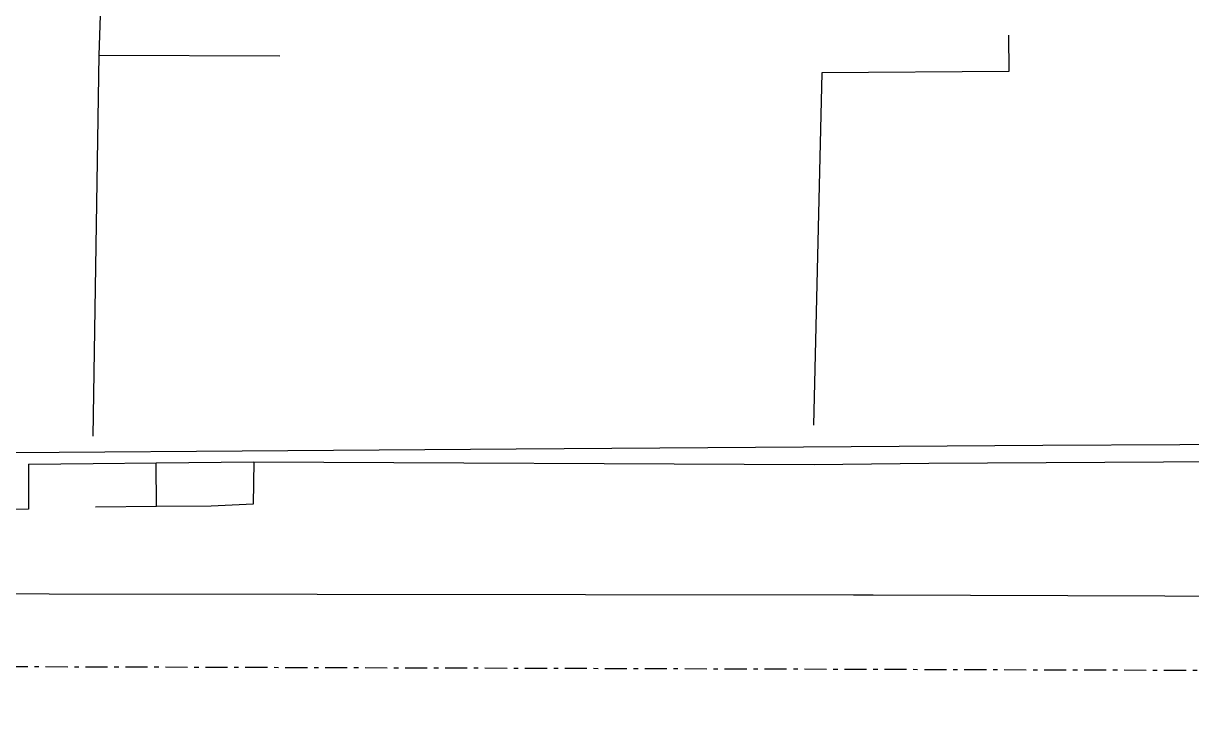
# Model space of a CAD drawing. Header units: metres. Extents: x -529 to 260, y -315 to 217.
# Drawn here: x -62.49 to -33.4, y 93.06 to 110.49 of the extents above; entities that cross this region are included whole.
import ezdxf

# ---------------------------------------------------------------- set-up
doc = ezdxf.new("R2010")
doc.units = ezdxf.units.M
doc.linetypes.add('DISUSED', pattern=[0.9943, 0.55, -0.1666, 0.1111, -0.1666])
for name, color, linetype, true_color in [('KL0004_DAT_Kabelbed', 7, 'Continuous', 0x00ff00), ('KL0004_DAT_Mantelbuis', 7, 'Continuous', 0x00ff00), ('KL0004_DAT_Telecommunicatiekabel', 7, 'Continuous', 0x00ff00), ('KL0004_ELS_Elektriciteitskabel', 7, 'Continuous', 0x960000), ('KL0004_ELS_Kabelbed', 7, 'Continuous', 0x960000), ('KL0004_ELS_Mantelbuis', 7, 'Continuous', 0x960000), ('KL0004_EMS_Elektriciteitskabel', 7, 'Continuous', 0xc80000), ('KL0004_EMS_Kabelbed', 7, 'Continuous', 0xc80000), ('KL0004_EMS_Mantelbuis', 7, 'Continuous', 0xc80000), ('KL0004_GLD_Kabelbed', 7, 'Continuous', 0xffaf3c), ('KL0004_GLD_Mantelbuis', 7, 'Continuous', 0xffaf3c), ('KL0004_GLD_OlieGasChemicalienPijpleiding', 7, 'Continuous', 0xffaf3c), ('KL1031_ELS_Elektriciteitskabel', 7, 'Continuous', 0x960000), ('KL1051_DAT_Kabelbed', 7, 'Continuous', 0x00ff00)]:
    doc.layers.add(name, color=color, linetype=linetype, true_color=true_color)

msp = doc.modelspace()

# ---------------------------------------------------------------- linework, layer by layer
at = {"layer": 'KL0004_DAT_Kabelbed', "linetype": 'CONTINUOUS'}
for points in [[(-42.802, 99.505), (-39.946, 99.538), (9.735, 99.822), (10.05, 99.824), (13.542, 99.844), (25.449, 99.908), (30.29, 99.933)], [(-62.359, 99.515), (-60.751, 99.533)], [(-60.751, 99.533), (-59.18, 99.55)], [(-59.18, 99.55), (-56.751, 99.576)], [(-56.751, 99.576), (-42.802, 99.505)]]:
    msp.add_lwpolyline(points, dxfattribs=at)
at = {"layer": 'KL0004_DAT_Mantelbuis', "linetype": 'CONTINUOUS'}
for points in [[(-42.802, 99.505), (-39.946, 99.538), (9.735, 99.822), (10.05, 99.824), (13.542, 99.844), (25.449, 99.908), (30.29, 99.933)], [(-62.359, 99.515), (-60.751, 99.533)], [(-60.751, 99.533), (-59.18, 99.55)], [(-59.18, 99.55), (-56.751, 99.576)], [(-56.751, 99.576), (-42.802, 99.505)]]:
    msp.add_lwpolyline(points, dxfattribs=at)
at = {"layer": 'KL0004_DAT_Telecommunicatiekabel', "linetype": 'CONTINUOUS'}
for points in [[(-42.802, 99.505), (-39.946, 99.538), (9.735, 99.822), (10.05, 99.824), (13.542, 99.844), (25.449, 99.908), (30.29, 99.933)], [(-42.802, 99.505), (-39.946, 99.538), (9.735, 99.822), (10.05, 99.824), (13.542, 99.844), (25.449, 99.908), (30.29, 99.933)], [(-42.802, 99.505), (-39.946, 99.538), (9.735, 99.822), (10.05, 99.824), (13.542, 99.844), (25.449, 99.908), (30.29, 99.933)], [(-42.802, 99.505), (-39.946, 99.538), (9.735, 99.822), (10.05, 99.824), (13.542, 99.844), (25.449, 99.908), (30.29, 99.933)], [(-42.802, 99.505), (-39.946, 99.538), (9.735, 99.822), (10.05, 99.824), (13.542, 99.844), (25.449, 99.908), (30.29, 99.933)], [(-42.802, 99.505), (-39.946, 99.538), (9.735, 99.822), (10.05, 99.824), (13.542, 99.844), (25.449, 99.908), (30.29, 99.933)], [(-42.802, 99.505), (-39.946, 99.538), (9.735, 99.822), (10.05, 99.824), (13.542, 99.844), (25.449, 99.908), (30.29, 99.933)], [(-42.802, 99.505), (-39.946, 99.538), (9.735, 99.822), (10.05, 99.824), (13.542, 99.844), (25.449, 99.908), (30.29, 99.933)], [(-42.802, 99.505), (-39.946, 99.538), (9.735, 99.822), (10.05, 99.824), (13.542, 99.844), (25.449, 99.908), (30.29, 99.933)], [(-42.802, 99.505), (-39.946, 99.538), (9.735, 99.822), (10.05, 99.824), (13.542, 99.844), (25.449, 99.908), (30.29, 99.933)], [(-42.802, 99.505), (-39.946, 99.538), (9.735, 99.822), (10.05, 99.824), (13.542, 99.844), (25.449, 99.908), (30.29, 99.933)], [(-42.802, 99.505), (-39.946, 99.538), (9.735, 99.822), (10.05, 99.824), (13.542, 99.844), (25.449, 99.908), (30.29, 99.933)], [(-42.802, 99.505), (-39.946, 99.538), (9.735, 99.822), (10.05, 99.824), (13.542, 99.844), (25.449, 99.908), (30.29, 99.933)], [(-42.802, 99.505), (-39.946, 99.538), (9.735, 99.822), (10.05, 99.824), (13.542, 99.844), (25.449, 99.908), (30.29, 99.933)], [(-42.802, 99.505), (-39.946, 99.538), (9.735, 99.822), (10.05, 99.824), (13.542, 99.844), (25.449, 99.908), (30.29, 99.933)], [(-42.802, 99.505), (-39.946, 99.538), (9.735, 99.822), (10.05, 99.824), (13.542, 99.844), (25.449, 99.908), (30.29, 99.933)], [(-42.802, 99.505), (-39.946, 99.538), (9.735, 99.822), (10.05, 99.824), (13.542, 99.844), (25.449, 99.908), (30.29, 99.933)], [(-42.802, 99.505), (-39.946, 99.538), (9.735, 99.822), (10.05, 99.824), (13.542, 99.844), (25.449, 99.908), (30.29, 99.933)], [(-42.802, 99.505), (-39.946, 99.538), (9.735, 99.822), (10.05, 99.824), (13.542, 99.844), (25.449, 99.908), (30.29, 99.933)], [(-42.802, 99.505), (-39.946, 99.538), (9.735, 99.822), (10.05, 99.824), (13.542, 99.844), (25.449, 99.908), (30.29, 99.933)], [(-42.802, 99.505), (-39.946, 99.538), (9.735, 99.822), (10.05, 99.824), (13.542, 99.844), (25.449, 99.908), (30.29, 99.933)], [(-42.802, 99.505), (-39.946, 99.538), (9.735, 99.822), (10.05, 99.824), (13.542, 99.844), (25.449, 99.908), (30.29, 99.933)], [(-42.802, 99.505), (-39.946, 99.538), (9.735, 99.822), (10.05, 99.824), (13.542, 99.844), (25.449, 99.908), (30.29, 99.933)], [(-42.802, 99.505), (-39.946, 99.538), (9.735, 99.822), (10.05, 99.824), (13.542, 99.844), (25.449, 99.908), (30.29, 99.933)], [(-42.802, 99.505), (-39.946, 99.538), (9.735, 99.822), (10.05, 99.824), (13.542, 99.844), (25.449, 99.908), (30.29, 99.933)], [(-42.802, 99.505), (-39.946, 99.538), (9.735, 99.822), (10.05, 99.824), (13.542, 99.844), (25.449, 99.908), (30.29, 99.933)], [(-42.802, 99.505), (-39.946, 99.538), (9.735, 99.822), (10.05, 99.824), (13.542, 99.844), (25.449, 99.908), (30.29, 99.933)], [(-42.802, 99.505), (-39.946, 99.538), (9.735, 99.822), (10.05, 99.824), (13.542, 99.844), (25.449, 99.908), (30.29, 99.933)], [(-62.359, 99.515), (-60.751, 99.533)], [(-62.359, 99.515), (-60.751, 99.533)], [(-62.359, 99.515), (-60.751, 99.533)], [(-62.359, 99.515), (-60.751, 99.533)], [(-62.359, 99.515), (-60.751, 99.533)], [(-62.359, 99.515), (-60.751, 99.533)], [(-62.359, 99.515), (-60.751, 99.533)], [(-62.359, 99.515), (-60.751, 99.533)], [(-62.359, 99.515), (-60.751, 99.533)], [(-62.359, 99.515), (-60.751, 99.533)], [(-62.359, 99.515), (-60.751, 99.533)], [(-62.359, 99.515), (-60.751, 99.533)], [(-62.359, 99.515), (-60.751, 99.533)], [(-62.359, 99.515), (-60.751, 99.533)], [(-62.359, 99.515), (-60.751, 99.533)], [(-62.359, 99.515), (-60.751, 99.533)], [(-62.359, 99.515), (-60.751, 99.533)], [(-62.359, 99.515), (-60.751, 99.533)], [(-62.359, 99.515), (-60.751, 99.533)], [(-62.359, 99.515), (-60.751, 99.533)], [(-62.359, 99.515), (-60.751, 99.533)], [(-62.359, 99.515), (-60.751, 99.533)], [(-62.359, 99.515), (-60.751, 99.533)], [(-62.359, 99.515), (-60.751, 99.533)], [(-62.359, 99.515), (-60.751, 99.533)], [(-62.359, 99.515), (-60.751, 99.533)], [(-62.359, 99.515), (-60.751, 99.533)], [(-62.359, 99.515), (-60.751, 99.533)], [(-60.751, 99.533), (-59.18, 99.55)], [(-60.751, 99.533), (-59.18, 99.55)], [(-60.751, 99.533), (-59.18, 99.55)], [(-60.751, 99.533), (-59.18, 99.55)], [(-60.751, 99.533), (-59.18, 99.55)], [(-60.751, 99.533), (-59.18, 99.55)], [(-60.751, 99.533), (-59.18, 99.55)], [(-60.751, 99.533), (-59.18, 99.55)], [(-60.751, 99.533), (-59.18, 99.55)], [(-60.751, 99.533), (-59.18, 99.55)], [(-60.751, 99.533), (-59.18, 99.55)], [(-60.751, 99.533), (-59.18, 99.55)], [(-60.751, 99.533), (-59.18, 99.55)], [(-60.751, 99.533), (-59.18, 99.55)], [(-60.751, 99.533), (-59.18, 99.55)], [(-60.751, 99.533), (-59.18, 99.55)], [(-60.751, 99.533), (-59.18, 99.55)], [(-60.751, 99.533), (-59.18, 99.55)], [(-60.751, 99.533), (-59.18, 99.55)], [(-60.751, 99.533), (-59.18, 99.55)], [(-60.751, 99.533), (-59.18, 99.55)], [(-60.751, 99.533), (-59.18, 99.55)], [(-60.751, 99.533), (-59.18, 99.55)], [(-60.751, 99.533), (-59.18, 99.55)], [(-60.751, 99.533), (-59.18, 99.55)], [(-60.751, 99.533), (-59.18, 99.55)], [(-60.751, 99.533), (-59.18, 99.55)], [(-60.751, 99.533), (-59.18, 99.55)], [(-59.18, 99.55), (-56.751, 99.576)], [(-59.18, 99.55), (-56.751, 99.576)], [(-59.18, 99.55), (-56.751, 99.576)], [(-59.18, 99.55), (-56.751, 99.576)], [(-59.18, 99.55), (-56.751, 99.576)], [(-59.18, 99.55), (-56.751, 99.576)], [(-59.18, 99.55), (-56.751, 99.576)], [(-59.18, 99.55), (-56.751, 99.576)], [(-59.18, 99.55), (-56.751, 99.576)], [(-59.18, 99.55), (-56.751, 99.576)], [(-59.18, 99.55), (-56.751, 99.576)], [(-59.18, 99.55), (-56.751, 99.576)], [(-59.18, 99.55), (-56.751, 99.576)], [(-59.18, 99.55), (-56.751, 99.576)], [(-59.18, 99.55), (-56.751, 99.576)], [(-59.18, 99.55), (-56.751, 99.576)], [(-59.18, 99.55), (-56.751, 99.576)], [(-59.18, 99.55), (-56.751, 99.576)], [(-59.18, 99.55), (-56.751, 99.576)], [(-59.18, 99.55), (-56.751, 99.576)], [(-59.18, 99.55), (-56.751, 99.576)], [(-59.18, 99.55), (-56.751, 99.576)], [(-59.18, 99.55), (-56.751, 99.576)], [(-59.18, 99.55), (-56.751, 99.576)], [(-59.18, 99.55), (-56.751, 99.576)], [(-59.18, 99.55), (-56.751, 99.576)], [(-59.18, 99.55), (-56.751, 99.576)], [(-59.18, 99.55), (-56.751, 99.576)], [(-56.751, 99.576), (-42.802, 99.505)], [(-56.751, 99.576), (-42.802, 99.505)], [(-56.751, 99.576), (-42.802, 99.505)], [(-56.751, 99.576), (-42.802, 99.505)], [(-56.751, 99.576), (-42.802, 99.505)], [(-56.751, 99.576), (-42.802, 99.505)], [(-56.751, 99.576), (-42.802, 99.505)], [(-56.751, 99.576), (-42.802, 99.505)], [(-56.751, 99.576), (-42.802, 99.505)], [(-56.751, 99.576), (-42.802, 99.505)], [(-56.751, 99.576), (-42.802, 99.505)], [(-56.751, 99.576), (-42.802, 99.505)], [(-56.751, 99.576), (-42.802, 99.505)], [(-56.751, 99.576), (-42.802, 99.505)], [(-56.751, 99.576), (-42.802, 99.505)], [(-56.751, 99.576), (-42.802, 99.505)], [(-56.751, 99.576), (-42.802, 99.505)], [(-56.751, 99.576), (-42.802, 99.505)], [(-56.751, 99.576), (-42.802, 99.505)], [(-56.751, 99.576), (-42.802, 99.505)], [(-56.751, 99.576), (-42.802, 99.505)], [(-56.751, 99.576), (-42.802, 99.505)], [(-56.751, 99.576), (-42.802, 99.505)], [(-56.751, 99.576), (-42.802, 99.505)], [(-56.751, 99.576), (-42.802, 99.505)], [(-56.751, 99.576), (-42.802, 99.505)], [(-56.751, 99.576), (-42.802, 99.505)], [(-56.751, 99.576), (-42.802, 99.505)]]:
    msp.add_lwpolyline(points, dxfattribs=at)
at = {"layer": 'KL0004_ELS_Elektriciteitskabel', "linetype": 'CONTINUOUS'}
for points in [[(-60.226, 121.11), (-60.607, 109.696)], [(-60.226, 121.11), (-60.607, 109.696)], [(-60.226, 121.11), (-60.607, 109.696)], [(-60.226, 121.11), (-60.607, 109.696)], [(-60.226, 121.11), (-60.607, 109.696)], [(-60.226, 121.11), (-60.607, 109.696)], [(-60.226, 121.11), (-60.607, 109.696)], [(-60.226, 121.11), (-60.607, 109.696)], [(-37.961, 110.191), (-37.954, 109.285), (-42.611, 109.257)], [(-37.961, 110.191), (-37.954, 109.285), (-42.611, 109.257)], [(-60.607, 109.696), (-60.757, 100.214)], [(-60.607, 109.696), (-60.757, 100.214)], [(-60.607, 109.696), (-60.757, 100.214)], [(-60.607, 109.696), (-60.757, 100.214)], [(-60.607, 109.696), (-60.757, 100.214)], [(-60.607, 109.696), (-60.757, 100.214)], [(-60.607, 109.696), (-60.757, 100.214)], [(-60.607, 109.696), (-60.757, 100.214)], [(-60.607, 109.696), (-60.757, 100.214)], [(-60.607, 109.696), (-60.757, 100.214)], [(-60.607, 109.696), (-56.106, 109.675)], [(-60.607, 109.696), (-56.106, 109.675)], [(-42.611, 109.257), (-42.814, 100.481)], [(-42.611, 109.257), (-42.814, 100.481)], [(-42.611, 109.257), (-42.814, 100.481)], [(-42.611, 109.257), (-42.814, 100.481)], [(-80.155, 99.797), (-68.426, 99.763), (-50.22, 99.892), (-37.113, 99.986), (-9.829, 100.116), (12.704, 100.237), (32.832, 100.334)], [(-80.155, 99.797), (-68.426, 99.763), (-50.22, 99.892), (-37.113, 99.986), (-9.829, 100.116), (12.704, 100.237), (32.832, 100.334)], [(-42.802, 99.505), (-39.946, 99.538), (9.735, 99.822), (10.05, 99.824), (13.542, 99.844), (25.449, 99.908), (30.29, 99.933)], [(-42.802, 99.505), (-39.946, 99.538), (9.735, 99.822), (10.05, 99.824), (13.542, 99.844), (25.449, 99.908), (30.29, 99.933)], [(-42.802, 99.505), (-39.946, 99.538), (9.735, 99.822), (10.05, 99.824), (13.542, 99.844), (25.449, 99.908), (30.29, 99.933)], [(-42.802, 99.505), (-39.946, 99.538), (9.735, 99.822), (10.05, 99.824), (13.542, 99.844), (25.449, 99.908), (30.29, 99.933)], [(-42.802, 99.505), (-39.946, 99.538), (9.735, 99.822), (10.05, 99.824), (13.542, 99.844), (25.449, 99.908), (30.29, 99.933)], [(-42.802, 99.505), (-39.946, 99.538), (9.735, 99.822), (10.05, 99.824), (13.542, 99.844), (25.449, 99.908), (30.29, 99.933)], [(-42.802, 99.505), (-39.946, 99.538), (9.735, 99.822), (10.05, 99.824), (13.542, 99.844), (25.449, 99.908), (30.29, 99.933)], [(-42.802, 99.505), (-39.946, 99.538), (9.735, 99.822), (10.05, 99.824), (13.542, 99.844), (25.449, 99.908), (30.29, 99.933)], [(-42.802, 99.505), (-39.946, 99.538), (9.735, 99.822), (10.05, 99.824), (13.542, 99.844), (25.449, 99.908), (30.29, 99.933)], [(-42.802, 99.505), (-39.946, 99.538), (9.735, 99.822), (10.05, 99.824), (13.542, 99.844), (25.449, 99.908), (30.29, 99.933)], [(-42.802, 99.505), (-39.946, 99.538), (9.735, 99.822), (10.05, 99.824), (13.542, 99.844), (25.449, 99.908), (30.29, 99.933)], [(-42.802, 99.505), (-39.946, 99.538), (9.735, 99.822), (10.05, 99.824), (13.542, 99.844), (25.449, 99.908), (30.29, 99.933)], [(-42.802, 99.505), (-39.946, 99.538), (9.735, 99.822), (10.05, 99.824), (13.542, 99.844), (25.449, 99.908), (30.29, 99.933)], [(-42.802, 99.505), (-39.946, 99.538), (9.735, 99.822), (10.05, 99.824), (13.542, 99.844), (25.449, 99.908), (30.29, 99.933)], [(-42.802, 99.505), (-39.946, 99.538), (9.735, 99.822), (10.05, 99.824), (13.542, 99.844), (25.449, 99.908), (30.29, 99.933)], [(-42.802, 99.505), (-39.946, 99.538), (9.735, 99.822), (10.05, 99.824), (13.542, 99.844), (25.449, 99.908), (30.29, 99.933)], [(-42.802, 99.505), (-39.946, 99.538), (9.735, 99.822), (10.05, 99.824), (13.542, 99.844), (25.449, 99.908), (30.29, 99.933)], [(-42.802, 99.505), (-39.946, 99.538), (9.735, 99.822), (10.05, 99.824), (13.542, 99.844), (25.449, 99.908), (30.29, 99.933)], [(-42.802, 99.505), (-39.946, 99.538), (9.735, 99.822), (10.05, 99.824), (13.542, 99.844), (25.449, 99.908), (30.29, 99.933)], [(-42.802, 99.505), (-39.946, 99.538), (9.735, 99.822), (10.05, 99.824), (13.542, 99.844), (25.449, 99.908), (30.29, 99.933)], [(-42.802, 99.505), (-39.946, 99.538), (9.735, 99.822), (10.05, 99.824), (13.542, 99.844), (25.449, 99.908), (30.29, 99.933)], [(-42.802, 99.505), (-39.946, 99.538), (9.735, 99.822), (10.05, 99.824), (13.542, 99.844), (25.449, 99.908), (30.29, 99.933)], [(-42.802, 99.505), (-39.946, 99.538), (9.735, 99.822), (10.05, 99.824), (13.542, 99.844), (25.449, 99.908), (30.29, 99.933)], [(-42.802, 99.505), (-39.946, 99.538), (9.735, 99.822), (10.05, 99.824), (13.542, 99.844), (25.449, 99.908), (30.29, 99.933)], [(-42.802, 99.505), (-39.946, 99.538), (9.735, 99.822), (10.05, 99.824), (13.542, 99.844), (25.449, 99.908), (30.29, 99.933)], [(-42.802, 99.505), (-39.946, 99.538), (9.735, 99.822), (10.05, 99.824), (13.542, 99.844), (25.449, 99.908), (30.29, 99.933)], [(-42.802, 99.505), (-39.946, 99.538), (9.735, 99.822), (10.05, 99.824), (13.542, 99.844), (25.449, 99.908), (30.29, 99.933)], [(-42.802, 99.505), (-39.946, 99.538), (9.735, 99.822), (10.05, 99.824), (13.542, 99.844), (25.449, 99.908), (30.29, 99.933)], [(-42.802, 99.505), (-39.946, 99.538), (9.735, 99.822), (10.05, 99.824), (13.542, 99.844), (25.449, 99.908), (30.29, 99.933)], [(-42.802, 99.505), (-39.946, 99.538), (9.735, 99.822), (10.05, 99.824), (13.542, 99.844), (25.449, 99.908), (30.29, 99.933)], [(-42.802, 99.505), (-39.946, 99.538), (9.735, 99.822), (10.05, 99.824), (13.542, 99.844), (25.449, 99.908), (30.29, 99.933)], [(-42.802, 99.505), (-39.946, 99.538), (9.735, 99.822), (10.05, 99.824), (13.542, 99.844), (25.449, 99.908), (30.29, 99.933)], [(-42.802, 99.505), (-39.946, 99.538), (9.735, 99.822), (10.05, 99.824), (13.542, 99.844), (25.449, 99.908), (30.29, 99.933)], [(-42.802, 99.505), (-39.946, 99.538), (9.735, 99.822), (10.05, 99.824), (13.542, 99.844), (25.449, 99.908), (30.29, 99.933)], [(-42.802, 99.505), (-39.946, 99.538), (9.735, 99.822), (10.05, 99.824), (13.542, 99.844), (25.449, 99.908), (30.29, 99.933)], [(-42.802, 99.505), (-39.946, 99.538), (9.735, 99.822), (10.05, 99.824), (13.542, 99.844), (25.449, 99.908), (30.29, 99.933)], [(-42.802, 99.505), (-39.946, 99.538), (9.735, 99.822), (10.05, 99.824), (13.542, 99.844), (25.449, 99.908), (30.29, 99.933)], [(-42.802, 99.505), (-39.946, 99.538), (9.735, 99.822), (10.05, 99.824), (13.542, 99.844), (25.449, 99.908), (30.29, 99.933)], [(-42.802, 99.505), (-39.946, 99.538), (9.735, 99.822), (10.05, 99.824), (13.542, 99.844), (25.449, 99.908), (30.29, 99.933)], [(-42.802, 99.505), (-39.946, 99.538), (9.735, 99.822), (10.05, 99.824), (13.542, 99.844), (25.449, 99.908), (30.29, 99.933)], [(-42.802, 99.505), (-39.946, 99.538), (9.735, 99.822), (10.05, 99.824), (13.542, 99.844), (25.449, 99.908), (30.29, 99.933)], [(-42.802, 99.505), (-39.946, 99.538), (9.735, 99.822), (10.05, 99.824), (13.542, 99.844), (25.449, 99.908), (30.29, 99.933)], [(-42.802, 99.505), (-39.946, 99.538), (9.735, 99.822), (10.05, 99.824), (13.542, 99.844), (25.449, 99.908), (30.29, 99.933)], [(-42.802, 99.505), (-39.946, 99.538), (9.735, 99.822), (10.05, 99.824), (13.542, 99.844), (25.449, 99.908), (30.29, 99.933)], [(-42.802, 99.505), (-39.946, 99.538), (9.735, 99.822), (10.05, 99.824), (13.542, 99.844), (25.449, 99.908), (30.29, 99.933)], [(-42.802, 99.505), (-39.946, 99.538), (9.735, 99.822), (10.05, 99.824), (13.542, 99.844), (25.449, 99.908), (30.29, 99.933)], [(-42.802, 99.505), (-39.946, 99.538), (9.735, 99.822), (10.05, 99.824), (13.542, 99.844), (25.449, 99.908), (30.29, 99.933)], [(-42.802, 99.505), (-39.946, 99.538), (9.735, 99.822), (10.05, 99.824), (13.542, 99.844), (25.449, 99.908), (30.29, 99.933)], [(-42.802, 99.505), (-39.946, 99.538), (9.735, 99.822), (10.05, 99.824), (13.542, 99.844), (25.449, 99.908), (30.29, 99.933)], [(-42.802, 99.505), (-39.946, 99.538), (9.735, 99.822), (10.05, 99.824), (13.542, 99.844), (25.449, 99.908), (30.29, 99.933)], [(-42.802, 99.505), (-39.946, 99.538), (9.735, 99.822), (10.05, 99.824), (13.542, 99.844), (25.449, 99.908), (30.29, 99.933)], [(-42.802, 99.505), (-39.946, 99.538), (9.735, 99.822), (10.05, 99.824), (13.542, 99.844), (25.449, 99.908), (30.29, 99.933)], [(-42.802, 99.505), (-39.946, 99.538), (9.735, 99.822), (10.05, 99.824), (13.542, 99.844), (25.449, 99.908), (30.29, 99.933)], [(-42.802, 99.505), (-39.946, 99.538), (9.735, 99.822), (10.05, 99.824), (13.542, 99.844), (25.449, 99.908), (30.29, 99.933)], [(-42.802, 99.505), (-39.946, 99.538), (9.735, 99.822), (10.05, 99.824), (13.542, 99.844), (25.449, 99.908), (30.29, 99.933)], [(-42.802, 99.505), (-39.946, 99.538), (9.735, 99.822), (10.05, 99.824), (13.542, 99.844), (25.449, 99.908), (30.29, 99.933)], [(-42.802, 99.505), (-39.946, 99.538), (9.735, 99.822), (10.05, 99.824), (13.542, 99.844), (25.449, 99.908), (30.29, 99.933)], [(-42.802, 99.505), (-39.946, 99.538), (9.735, 99.822), (10.05, 99.824), (13.542, 99.844), (25.449, 99.908), (30.29, 99.933)], [(-42.802, 99.505), (-39.946, 99.538), (9.735, 99.822), (10.05, 99.824), (13.542, 99.844), (25.449, 99.908), (30.29, 99.933)], [(-42.802, 99.505), (-39.946, 99.538), (9.735, 99.822), (10.05, 99.824), (13.542, 99.844), (25.449, 99.908), (30.29, 99.933)], [(-42.802, 99.505), (-39.946, 99.538), (9.735, 99.822), (10.05, 99.824), (13.542, 99.844), (25.449, 99.908), (30.29, 99.933)], [(-42.802, 99.505), (-39.946, 99.538), (9.735, 99.822), (10.05, 99.824), (13.542, 99.844), (25.449, 99.908), (30.29, 99.933)], [(-42.802, 99.505), (-39.946, 99.538), (9.735, 99.822), (10.05, 99.824), (13.542, 99.844), (25.449, 99.908), (30.29, 99.933)], [(-42.802, 99.505), (-39.946, 99.538), (9.735, 99.822), (10.05, 99.824), (13.542, 99.844), (25.449, 99.908), (30.29, 99.933)], [(-42.802, 99.505), (-39.946, 99.538), (9.735, 99.822), (10.05, 99.824), (13.542, 99.844), (25.449, 99.908), (30.29, 99.933)], [(-42.802, 99.505), (-39.946, 99.538), (9.735, 99.822), (10.05, 99.824), (13.542, 99.844), (25.449, 99.908), (30.29, 99.933)], [(-42.802, 99.505), (-39.946, 99.538), (9.735, 99.822), (10.05, 99.824), (13.542, 99.844), (25.449, 99.908), (30.29, 99.933)], [(-42.802, 99.505), (-39.946, 99.538), (9.735, 99.822), (10.05, 99.824), (13.542, 99.844), (25.449, 99.908), (30.29, 99.933)], [(-62.359, 99.515), (-62.356, 98.393), (-63.944, 98.389)], [(-62.359, 99.515), (-62.356, 98.393), (-63.944, 98.389)], [(-62.359, 99.515), (-62.356, 98.393), (-63.944, 98.389)], [(-62.359, 99.515), (-62.356, 98.393), (-63.944, 98.389)], [(-62.359, 99.515), (-60.751, 99.533)], [(-62.359, 99.515), (-60.751, 99.533)], [(-62.359, 99.515), (-60.751, 99.533)], [(-62.359, 99.515), (-60.751, 99.533)], [(-62.359, 99.515), (-60.751, 99.533)], [(-62.359, 99.515), (-60.751, 99.533)], [(-62.359, 99.515), (-60.751, 99.533)], [(-62.359, 99.515), (-60.751, 99.533)], [(-62.359, 99.515), (-60.751, 99.533)], [(-62.359, 99.515), (-60.751, 99.533)], [(-62.359, 99.515), (-60.751, 99.533)], [(-62.359, 99.515), (-60.751, 99.533)], [(-62.359, 99.515), (-60.751, 99.533)], [(-62.359, 99.515), (-60.751, 99.533)], [(-62.359, 99.515), (-60.751, 99.533)], [(-62.359, 99.515), (-60.751, 99.533)], [(-62.359, 99.515), (-60.751, 99.533)], [(-62.359, 99.515), (-60.751, 99.533)], [(-62.359, 99.515), (-60.751, 99.533)], [(-62.359, 99.515), (-60.751, 99.533)], [(-62.359, 99.515), (-60.751, 99.533)], [(-62.359, 99.515), (-60.751, 99.533)], [(-62.359, 99.515), (-60.751, 99.533)], [(-62.359, 99.515), (-60.751, 99.533)], [(-62.359, 99.515), (-60.751, 99.533)], [(-62.359, 99.515), (-60.751, 99.533)], [(-62.359, 99.515), (-60.751, 99.533)], [(-62.359, 99.515), (-60.751, 99.533)], [(-62.359, 99.515), (-60.751, 99.533)], [(-62.359, 99.515), (-60.751, 99.533)], [(-62.359, 99.515), (-60.751, 99.533)], [(-62.359, 99.515), (-60.751, 99.533)], [(-62.359, 99.515), (-60.751, 99.533)], [(-62.359, 99.515), (-60.751, 99.533)], [(-62.359, 99.515), (-60.751, 99.533)], [(-62.359, 99.515), (-60.751, 99.533)], [(-62.359, 99.515), (-60.751, 99.533)], [(-62.359, 99.515), (-60.751, 99.533)], [(-62.359, 99.515), (-60.751, 99.533)], [(-62.359, 99.515), (-60.751, 99.533)], [(-62.359, 99.515), (-60.751, 99.533)], [(-62.359, 99.515), (-60.751, 99.533)], [(-62.359, 99.515), (-60.751, 99.533)], [(-62.359, 99.515), (-60.751, 99.533)], [(-62.359, 99.515), (-60.751, 99.533)], [(-62.359, 99.515), (-60.751, 99.533)], [(-62.359, 99.515), (-60.751, 99.533)], [(-62.359, 99.515), (-60.751, 99.533)], [(-62.359, 99.515), (-60.751, 99.533)], [(-62.359, 99.515), (-60.751, 99.533)], [(-62.359, 99.515), (-60.751, 99.533)], [(-62.359, 99.515), (-60.751, 99.533)], [(-62.359, 99.515), (-60.751, 99.533)], [(-62.359, 99.515), (-60.751, 99.533)], [(-60.751, 99.533), (-59.18, 99.55)], [(-60.751, 99.533), (-59.18, 99.55)], [(-60.751, 99.533), (-59.18, 99.55)], [(-60.751, 99.533), (-59.18, 99.55)], [(-60.751, 99.533), (-59.18, 99.55)], [(-60.751, 99.533), (-59.18, 99.55)], [(-60.751, 99.533), (-59.18, 99.55)], [(-60.751, 99.533), (-59.18, 99.55)], [(-60.751, 99.533), (-59.18, 99.55)], [(-60.751, 99.533), (-59.18, 99.55)], [(-60.751, 99.533), (-59.18, 99.55)], [(-60.751, 99.533), (-59.18, 99.55)], [(-60.751, 99.533), (-59.18, 99.55)], [(-60.751, 99.533), (-59.18, 99.55)], [(-60.751, 99.533), (-59.18, 99.55)], [(-60.751, 99.533), (-59.18, 99.55)], [(-60.751, 99.533), (-59.18, 99.55)], [(-60.751, 99.533), (-59.18, 99.55)], [(-60.751, 99.533), (-59.18, 99.55)], [(-60.751, 99.533), (-59.18, 99.55)], [(-60.751, 99.533), (-59.18, 99.55)], [(-60.751, 99.533), (-59.18, 99.55)], [(-60.751, 99.533), (-59.18, 99.55)], [(-60.751, 99.533), (-59.18, 99.55)], [(-60.751, 99.533), (-59.18, 99.55)], [(-60.751, 99.533), (-59.18, 99.55)], [(-60.751, 99.533), (-59.18, 99.55)], [(-60.751, 99.533), (-59.18, 99.55)], [(-60.751, 99.533), (-59.18, 99.55)], [(-60.751, 99.533), (-59.18, 99.55)], [(-60.751, 99.533), (-59.18, 99.55)], [(-60.751, 99.533), (-59.18, 99.55)], [(-60.751, 99.533), (-59.18, 99.55)], [(-60.751, 99.533), (-59.18, 99.55)], [(-60.751, 99.533), (-59.18, 99.55)], [(-60.751, 99.533), (-59.18, 99.55)], [(-60.751, 99.533), (-59.18, 99.55)], [(-60.751, 99.533), (-59.18, 99.55)], [(-60.751, 99.533), (-59.18, 99.55)], [(-60.751, 99.533), (-59.18, 99.55)], [(-60.751, 99.533), (-59.18, 99.55)], [(-60.751, 99.533), (-59.18, 99.55)], [(-60.751, 99.533), (-59.18, 99.55)], [(-60.751, 99.533), (-59.18, 99.55)], [(-60.751, 99.533), (-59.18, 99.55)], [(-60.751, 99.533), (-59.18, 99.55)], [(-60.751, 99.533), (-59.18, 99.55)], [(-60.751, 99.533), (-59.18, 99.55)], [(-60.751, 99.533), (-59.18, 99.55)], [(-60.751, 99.533), (-59.18, 99.55)], [(-60.751, 99.533), (-59.18, 99.55)], [(-60.751, 99.533), (-59.18, 99.55)], [(-60.751, 99.533), (-59.18, 99.55)], [(-60.751, 99.533), (-59.18, 99.55)], [(-60.751, 99.533), (-59.18, 99.55)], [(-60.751, 99.533), (-59.18, 99.55)], [(-60.751, 99.533), (-59.18, 99.55)], [(-60.751, 99.533), (-59.18, 99.55)], [(-60.751, 99.533), (-59.18, 99.55)], [(-60.751, 99.533), (-59.18, 99.55)], [(-59.18, 99.55), (-56.751, 99.576)], [(-59.18, 99.55), (-56.751, 99.576)], [(-59.18, 99.55), (-56.751, 99.576)], [(-59.18, 99.55), (-56.751, 99.576)], [(-59.18, 99.55), (-56.751, 99.576)], [(-59.18, 99.55), (-56.751, 99.576)], [(-59.18, 99.55), (-56.751, 99.576)], [(-59.18, 99.55), (-56.751, 99.576)], [(-59.18, 99.55), (-56.751, 99.576)], [(-59.18, 99.55), (-56.751, 99.576)], [(-59.18, 99.55), (-56.751, 99.576)], [(-59.18, 99.55), (-56.751, 99.576)], [(-59.18, 99.55), (-56.751, 99.576)], [(-59.18, 99.55), (-56.751, 99.576)], [(-59.18, 99.55), (-56.751, 99.576)], [(-59.18, 99.55), (-56.751, 99.576)], [(-59.18, 99.55), (-56.751, 99.576)], [(-59.18, 99.55), (-56.751, 99.576)], [(-59.18, 99.55), (-56.751, 99.576)], [(-59.18, 99.55), (-56.751, 99.576)], [(-59.18, 99.55), (-56.751, 99.576)], [(-59.18, 99.55), (-56.751, 99.576)], [(-59.18, 99.55), (-56.751, 99.576)], [(-59.18, 99.55), (-56.751, 99.576)], [(-59.18, 99.55), (-56.751, 99.576)], [(-59.18, 99.55), (-56.751, 99.576)], [(-59.18, 99.55), (-56.751, 99.576)], [(-59.18, 99.55), (-56.751, 99.576)], [(-59.18, 99.55), (-56.751, 99.576)], [(-59.18, 99.55), (-56.751, 99.576)], [(-59.18, 99.55), (-56.751, 99.576)], [(-59.18, 99.55), (-56.751, 99.576)], [(-59.18, 99.55), (-56.751, 99.576)], [(-59.18, 99.55), (-56.751, 99.576)], [(-59.18, 99.55), (-56.751, 99.576)], [(-59.18, 99.55), (-56.751, 99.576)], [(-59.18, 99.55), (-56.751, 99.576)], [(-59.18, 99.55), (-56.751, 99.576)], [(-59.18, 99.55), (-56.751, 99.576)], [(-59.18, 99.55), (-56.751, 99.576)], [(-59.18, 99.55), (-56.751, 99.576)], [(-59.18, 99.55), (-56.751, 99.576)], [(-59.18, 99.55), (-56.751, 99.576)], [(-59.18, 99.55), (-56.751, 99.576)], [(-59.18, 99.55), (-56.751, 99.576)], [(-59.18, 99.55), (-56.751, 99.576)], [(-59.18, 99.55), (-56.751, 99.576)], [(-59.18, 99.55), (-56.751, 99.576)], [(-59.18, 99.55), (-56.751, 99.576)], [(-59.18, 99.55), (-56.751, 99.576)], [(-59.18, 99.55), (-56.751, 99.576)], [(-59.18, 99.55), (-56.751, 99.576)], [(-59.18, 99.55), (-56.751, 99.576)], [(-59.18, 99.55), (-56.751, 99.576)], [(-59.18, 99.55), (-56.751, 99.576)], [(-59.18, 99.55), (-56.751, 99.576)], [(-59.18, 99.55), (-56.751, 99.576)], [(-59.18, 99.55), (-56.751, 99.576)], [(-59.18, 99.55), (-56.751, 99.576)], [(-59.18, 99.55), (-56.751, 99.576)], [(-59.18, 99.55), (-56.751, 99.576)], [(-59.18, 99.55), (-56.751, 99.576)], [(-59.18, 99.55), (-56.751, 99.576)], [(-59.18, 99.55), (-56.751, 99.576)], [(-59.18, 99.55), (-56.751, 99.576)], [(-59.18, 99.55), (-56.751, 99.576)], [(-59.18, 99.55), (-56.751, 99.576)], [(-59.18, 99.55), (-56.751, 99.576)], [(-59.18, 99.55), (-56.751, 99.576)], [(-59.18, 99.55), (-56.751, 99.576)], [(-59.18, 99.55), (-56.751, 99.576)], [(-59.18, 99.55), (-56.751, 99.576)], [(-59.18, 99.55), (-56.751, 99.576)], [(-59.18, 99.55), (-56.751, 99.576)], [(-59.174, 98.46), (-59.18, 99.55)], [(-59.174, 98.46), (-59.18, 99.55)], [(-59.174, 98.46), (-59.18, 99.55)], [(-59.174, 98.46), (-59.18, 99.55)], [(-59.174, 98.46), (-59.18, 99.55)], [(-59.174, 98.46), (-59.18, 99.55)], [(-59.174, 98.46), (-59.18, 99.55)], [(-59.174, 98.46), (-59.18, 99.55)], [(-59.174, 98.46), (-59.18, 99.55)], [(-59.174, 98.46), (-59.18, 99.55)], [(-59.174, 98.46), (-59.18, 99.55)], [(-59.174, 98.46), (-59.18, 99.55)], [(-59.174, 98.46), (-59.18, 99.55)], [(-59.174, 98.46), (-59.18, 99.55)], [(-59.174, 98.46), (-59.18, 99.55)], [(-59.174, 98.46), (-59.18, 99.55)], [(-59.174, 98.46), (-59.18, 99.55)], [(-59.174, 98.46), (-59.18, 99.55)], [(-59.174, 98.46), (-59.18, 99.55)], [(-59.174, 98.46), (-59.18, 99.55)], [(-59.174, 98.46), (-59.18, 99.55)], [(-59.174, 98.46), (-59.18, 99.55)], [(-59.174, 98.46), (-59.18, 99.55)], [(-59.174, 98.46), (-59.18, 99.55)], [(-59.174, 98.46), (-59.18, 99.55)], [(-59.174, 98.46), (-59.18, 99.55)], [(-59.174, 98.46), (-59.18, 99.55)], [(-59.174, 98.46), (-59.18, 99.55)], [(-59.174, 98.46), (-59.18, 99.55)], [(-59.174, 98.46), (-59.18, 99.55)], [(-59.174, 98.46), (-59.18, 99.55)], [(-56.751, 99.576), (-56.762, 98.519), (-57.81, 98.471)], [(-56.751, 99.576), (-42.802, 99.505)], [(-56.751, 99.576), (-42.802, 99.505)], [(-56.751, 99.576), (-42.802, 99.505)], [(-56.751, 99.576), (-42.802, 99.505)], [(-56.751, 99.576), (-42.802, 99.505)], [(-56.751, 99.576), (-42.802, 99.505)], [(-56.751, 99.576), (-42.802, 99.505)], [(-56.751, 99.576), (-42.802, 99.505)], [(-56.751, 99.576), (-42.802, 99.505)], [(-56.751, 99.576), (-42.802, 99.505)], [(-56.751, 99.576), (-42.802, 99.505)], [(-56.751, 99.576), (-42.802, 99.505)], [(-56.751, 99.576), (-42.802, 99.505)], [(-56.751, 99.576), (-42.802, 99.505)], [(-56.751, 99.576), (-42.802, 99.505)], [(-56.751, 99.576), (-42.802, 99.505)], [(-56.751, 99.576), (-42.802, 99.505)], [(-56.751, 99.576), (-42.802, 99.505)], [(-56.751, 99.576), (-42.802, 99.505)], [(-56.751, 99.576), (-42.802, 99.505)], [(-56.751, 99.576), (-42.802, 99.505)], [(-56.751, 99.576), (-42.802, 99.505)], [(-56.751, 99.576), (-42.802, 99.505)], [(-56.751, 99.576), (-42.802, 99.505)], [(-56.751, 99.576), (-42.802, 99.505)], [(-56.751, 99.576), (-42.802, 99.505)], [(-56.751, 99.576), (-42.802, 99.505)], [(-56.751, 99.576), (-42.802, 99.505)], [(-56.751, 99.576), (-42.802, 99.505)], [(-56.751, 99.576), (-42.802, 99.505)], [(-56.751, 99.576), (-42.802, 99.505)], [(-56.751, 99.576), (-42.802, 99.505)], [(-56.751, 99.576), (-42.802, 99.505)], [(-56.751, 99.576), (-42.802, 99.505)], [(-56.751, 99.576), (-42.802, 99.505)], [(-56.751, 99.576), (-42.802, 99.505)], [(-56.751, 99.576), (-42.802, 99.505)], [(-56.751, 99.576), (-42.802, 99.505)], [(-56.751, 99.576), (-42.802, 99.505)], [(-56.751, 99.576), (-42.802, 99.505)], [(-56.751, 99.576), (-42.802, 99.505)], [(-56.751, 99.576), (-42.802, 99.505)], [(-56.751, 99.576), (-42.802, 99.505)], [(-56.751, 99.576), (-42.802, 99.505)], [(-56.751, 99.576), (-42.802, 99.505)], [(-56.751, 99.576), (-42.802, 99.505)], [(-56.751, 99.576), (-42.802, 99.505)], [(-56.751, 99.576), (-42.802, 99.505)], [(-56.751, 99.576), (-42.802, 99.505)], [(-56.751, 99.576), (-42.802, 99.505)], [(-56.751, 99.576), (-42.802, 99.505)], [(-56.751, 99.576), (-42.802, 99.505)], [(-56.751, 99.576), (-42.802, 99.505)], [(-56.751, 99.576), (-42.802, 99.505)], [(-56.751, 99.576), (-42.802, 99.505)], [(-56.751, 99.576), (-42.802, 99.505)], [(-56.751, 99.576), (-42.802, 99.505)], [(-56.751, 99.576), (-42.802, 99.505)], [(-56.751, 99.576), (-42.802, 99.505)], [(-56.751, 99.576), (-42.802, 99.505)], [(-56.751, 99.576), (-42.802, 99.505)], [(-56.751, 99.576), (-42.802, 99.505)], [(-56.751, 99.576), (-42.802, 99.505)], [(-56.751, 99.576), (-42.802, 99.505)], [(-56.751, 99.576), (-42.802, 99.505)], [(-56.751, 99.576), (-42.802, 99.505)], [(-56.751, 99.576), (-42.802, 99.505)], [(-56.751, 99.576), (-42.802, 99.505)], [(-56.751, 99.576), (-42.802, 99.505)], [(-56.751, 99.576), (-42.802, 99.505)], [(-56.751, 99.576), (-42.802, 99.505)], [(-56.751, 99.576), (-42.802, 99.505)], [(-59.174, 98.46), (-60.688, 98.445)], [(-59.174, 98.46), (-60.688, 98.445)], [(-59.174, 98.46), (-60.688, 98.445)], [(-59.174, 98.46), (-60.688, 98.445)], [(-59.174, 98.46), (-60.688, 98.445)], [(-59.174, 98.46), (-60.688, 98.445)], [(-59.174, 98.46), (-60.688, 98.445)], [(-59.174, 98.46), (-60.688, 98.445)], [(-59.174, 98.46), (-60.688, 98.445)], [(-59.174, 98.46), (-60.688, 98.445)], [(-59.174, 98.46), (-60.688, 98.445)], [(-59.174, 98.46), (-60.688, 98.445)], [(-59.174, 98.46), (-60.688, 98.445)], [(-59.174, 98.46), (-60.688, 98.445)], [(-59.174, 98.46), (-60.688, 98.445)], [(-59.174, 98.46), (-60.688, 98.445)], [(-59.174, 98.46), (-60.688, 98.445)], [(-59.174, 98.46), (-60.688, 98.445)], [(-59.174, 98.46), (-60.688, 98.445)], [(-59.174, 98.46), (-60.688, 98.445)], [(-59.174, 98.46), (-60.688, 98.445)], [(-57.81, 98.471), (-59.174, 98.46)], [(-57.81, 98.471), (-59.174, 98.46)], [(-57.81, 98.471), (-59.174, 98.46)], [(-57.81, 98.471), (-59.174, 98.46)], [(-57.81, 98.471), (-59.174, 98.46)], [(-57.81, 98.471), (-59.174, 98.46)], [(-57.81, 98.471), (-59.174, 98.46)], [(-57.81, 98.471), (-59.174, 98.46)], [(-57.81, 98.471), (-59.174, 98.46)], [(-57.81, 98.471), (-59.174, 98.46)], [(-57.81, 98.471), (-59.174, 98.46)], [(-57.81, 98.471), (-59.174, 98.46)]]:
    msp.add_lwpolyline(points, dxfattribs=at)
at = {"layer": 'KL0004_ELS_Kabelbed', "linetype": 'CONTINUOUS'}
for points in [[(-60.226, 121.11), (-60.607, 109.696)], [(-37.961, 110.191), (-37.954, 109.285), (-42.611, 109.257)], [(-60.607, 109.696), (-60.757, 100.214)], [(-60.607, 109.696), (-56.106, 109.675)], [(-42.611, 109.257), (-42.814, 100.481)], [(-80.155, 99.797), (-68.426, 99.763), (-50.22, 99.892), (-37.113, 99.986), (-9.829, 100.116), (12.704, 100.237), (32.832, 100.334)], [(-42.802, 99.505), (-39.946, 99.538), (9.735, 99.822), (10.05, 99.824), (13.542, 99.844), (25.449, 99.908), (30.29, 99.933)], [(-62.359, 99.515), (-62.356, 98.393), (-63.944, 98.389)], [(-62.359, 99.515), (-60.751, 99.533)], [(-60.751, 99.533), (-59.18, 99.55)], [(-59.18, 99.55), (-56.751, 99.576)], [(-59.174, 98.46), (-59.18, 99.55)], [(-56.751, 99.576), (-56.762, 98.519), (-57.81, 98.471)], [(-56.751, 99.576), (-42.802, 99.505)], [(-59.174, 98.46), (-60.688, 98.445)], [(-57.81, 98.471), (-59.174, 98.46)]]:
    msp.add_lwpolyline(points, dxfattribs=at)
at = {"layer": 'KL0004_ELS_Mantelbuis', "linetype": 'CONTINUOUS'}
for points in [[(-60.226, 121.11), (-60.607, 109.696)], [(-60.607, 109.696), (-60.757, 100.214)], [(-60.607, 109.696), (-56.106, 109.675)], [(-42.611, 109.257), (-42.814, 100.481)], [(-80.155, 99.797), (-68.426, 99.763), (-50.22, 99.892), (-37.113, 99.986), (-9.829, 100.116), (12.704, 100.237), (32.832, 100.334)], [(-42.802, 99.505), (-39.946, 99.538), (9.735, 99.822), (10.05, 99.824), (13.542, 99.844), (25.449, 99.908), (30.29, 99.933)], [(-62.359, 99.515), (-60.751, 99.533)], [(-60.751, 99.533), (-59.18, 99.55)], [(-59.18, 99.55), (-56.751, 99.576)], [(-56.751, 99.576), (-42.802, 99.505)]]:
    msp.add_lwpolyline(points, dxfattribs=at)
at = {"layer": 'KL0004_EMS_Elektriciteitskabel', "linetype": 'CONTINUOUS'}
for points in [[(-60.226, 121.11), (-60.607, 109.696)], [(-60.226, 121.11), (-60.607, 109.696)], [(-60.226, 121.11), (-60.607, 109.696)], [(-60.226, 121.11), (-60.607, 109.696)], [(-60.607, 109.696), (-60.757, 100.214)], [(-60.607, 109.696), (-60.757, 100.214)], [(-60.607, 109.696), (-60.757, 100.214)], [(-60.607, 109.696), (-60.757, 100.214)], [(-42.802, 99.505), (-39.946, 99.538), (9.735, 99.822), (10.05, 99.824), (13.542, 99.844), (25.449, 99.908), (30.29, 99.933)], [(-42.802, 99.505), (-39.946, 99.538), (9.735, 99.822), (10.05, 99.824), (13.542, 99.844), (25.449, 99.908), (30.29, 99.933)], [(-62.359, 99.515), (-62.356, 98.393), (-63.944, 98.389)], [(-62.359, 99.515), (-62.356, 98.393), (-63.944, 98.389)], [(-62.359, 99.515), (-62.356, 98.393), (-63.944, 98.389)], [(-62.359, 99.515), (-62.356, 98.393), (-63.944, 98.389)], [(-62.359, 99.515), (-60.751, 99.533)], [(-62.359, 99.515), (-60.751, 99.533)], [(-62.359, 99.515), (-60.751, 99.533)], [(-62.359, 99.515), (-60.751, 99.533)], [(-62.359, 99.515), (-60.751, 99.533)], [(-62.359, 99.515), (-60.751, 99.533)], [(-60.751, 99.533), (-59.18, 99.55)], [(-60.751, 99.533), (-59.18, 99.55)], [(-59.18, 99.55), (-56.751, 99.576)], [(-59.18, 99.55), (-56.751, 99.576)], [(-56.751, 99.576), (-42.802, 99.505)], [(-56.751, 99.576), (-42.802, 99.505)]]:
    msp.add_lwpolyline(points, dxfattribs=at)
at = {"layer": 'KL0004_EMS_Kabelbed', "linetype": 'CONTINUOUS'}
for points in [[(-60.226, 121.11), (-60.607, 109.696)], [(-60.607, 109.696), (-60.757, 100.214)], [(-42.802, 99.505), (-39.946, 99.538), (9.735, 99.822), (10.05, 99.824), (13.542, 99.844), (25.449, 99.908), (30.29, 99.933)], [(-62.359, 99.515), (-62.356, 98.393), (-63.944, 98.389)], [(-62.359, 99.515), (-60.751, 99.533)], [(-60.751, 99.533), (-59.18, 99.55)], [(-59.18, 99.55), (-56.751, 99.576)], [(-56.751, 99.576), (-42.802, 99.505)]]:
    msp.add_lwpolyline(points, dxfattribs=at)
at = {"layer": 'KL0004_EMS_Mantelbuis', "linetype": 'CONTINUOUS'}
for points in [[(-60.226, 121.11), (-60.607, 109.696)], [(-60.607, 109.696), (-60.757, 100.214)], [(-42.802, 99.505), (-39.946, 99.538), (9.735, 99.822), (10.05, 99.824), (13.542, 99.844), (25.449, 99.908), (30.29, 99.933)], [(-62.359, 99.515), (-60.751, 99.533)], [(-60.751, 99.533), (-59.18, 99.55)], [(-59.18, 99.55), (-56.751, 99.576)], [(-56.751, 99.576), (-42.802, 99.505)]]:
    msp.add_lwpolyline(points, dxfattribs=at)
at = {"layer": 'KL0004_GLD_Kabelbed', "linetype": 'CONTINUOUS'}
msp.add_lwpolyline([(-80.155, 99.797), (-68.426, 99.763), (-50.22, 99.892), (-37.113, 99.986), (-9.829, 100.116), (12.704, 100.237), (32.832, 100.334)], dxfattribs=at)
at = {"layer": 'KL0004_GLD_Mantelbuis', "linetype": 'CONTINUOUS'}
msp.add_lwpolyline([(-80.155, 99.797), (-68.426, 99.763), (-50.22, 99.892), (-37.113, 99.986), (-9.829, 100.116), (12.704, 100.237), (32.832, 100.334)], dxfattribs=at)
at = {"layer": 'KL0004_GLD_OlieGasChemicalienPijpleiding', "linetype": 'CONTINUOUS'}
msp.add_lwpolyline([(-80.155, 99.797), (-68.426, 99.763), (-50.22, 99.892), (-37.113, 99.986), (-9.829, 100.116), (12.704, 100.237), (32.832, 100.334)], dxfattribs=at)
msp.add_lwpolyline([(-80.155, 99.797), (-68.426, 99.763), (-50.22, 99.892), (-37.113, 99.986), (-9.829, 100.116), (12.704, 100.237), (32.832, 100.334)], dxfattribs=at)
at = {"layer": 'KL1031_ELS_Elektriciteitskabel', "linetype": 'DISUSED'}
msp.add_lwpolyline([(234.612, 76.846), (181.482, 84.187), (174.352, 86.379), (171.338, 87.264), (169.516, 87.641), (166.976, 88.047), (164.457, 88.478), (161.538, 88.849), (157.644, 89.244), (153.36, 89.77), (151.294, 90.009), (142.823, 90.784), (140.838, 90.855), (36.8, 93.655), (26.115, 94.192), (-143.514, 94.721), (-186.431, 94.832), (-216.489, 95.172), (-226.907, 95), (-251.475, 95.159), (-350.955, 95.119), (-367.548, 94.936)], dxfattribs=at)
at = {"layer": 'KL1051_DAT_Kabelbed', "linetype": 'CONTINUOUS'}
msp.add_lwpolyline([(183.086, 86.268), (150.782, 95.625), (125.741, 95.681), (-41.33, 96.251), (-41.826, 96.251), (-228.699, 96.486), (-232.173, 96.491)], dxfattribs=at)

doc.saveas('drawing.dxf')
